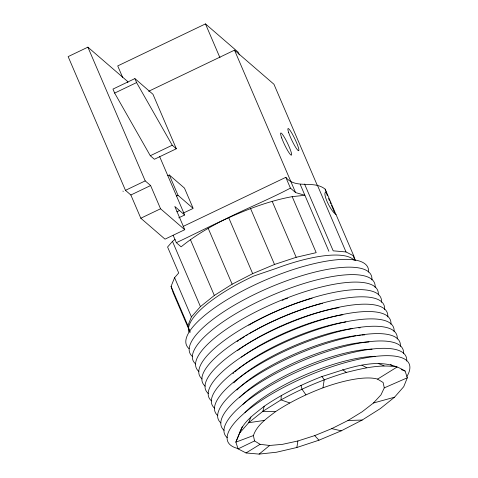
<?xml version="1.0" encoding="UTF-8"?>
<svg xmlns="http://www.w3.org/2000/svg" width="478" height="478" viewBox="0 0 478 478"><rect width="100%" height="100%" fill="white"/><g stroke="black" fill="none" stroke-linecap="round" stroke-linejoin="round"><path stroke-width="0.72" d="M281.291 395.461L281.016 399.883L262.84 411.349L248.668 422.725L239.466 433.229L235.863 442.15L238.104 448.878L246.033 452.953L259.112 454.1L276.451 452.236L296.862 447.498L318.963 440.196L341.238 430.833L362.181 420.048L380.357 408.582L394.523 397.206L403.725 386.702L407.328 377.781L405.093 371.053C379.586 354.873 347.859 368.729 321.921 376.521C301.708 384.396 282.151 394.003 264.203 406.246C254.858 413.918 243.499 421.208 239.466 433.229M322.973 387.825A70.786 20.697 -23.2 0 1 377.578 379.12L383.117 382.502L384.276 387.873L380.972 394.87L373.438 403.014L362.181 411.755L347.972 420.491L331.774 428.629L314.697 435.613L297.902 440.973L282.528 444.331L269.634 445.472L260.092 444.313L254.553 440.931L253.394 435.56C257.045 424.84 266.927 418.292 275.483 411.683C290.301 401.855 306.362 394.105 322.973 387.825L324.233 379.735L321.921 376.521M296.862 447.498L297.902 440.973M264.203 406.246L262.84 411.349L275.483 411.683M250.884 416.935L248.668 422.725L264.226 420.419M171.064 286.4L187.884 325.649L190.083 332.246L173.257 292.996L171.064 286.4L174.595 277.658L178.706 272.962L167.581 247.006L172.492 241.402L175.097 239.311M187.884 325.649L191.415 316.908L200.437 306.607L214.329 295.452L232.147 284.207L252.677 273.637L274.521 264.459L296.187 257.301L316.197 252.653L292.195 196.649C250.896 204.231 213.869 224.995 176.328 242.693L173.156 235.272M242.232 426.812L235.863 442.15L253.394 435.56M259.112 454.1L269.634 445.472M292.195 196.649L304.886 195.281L295.571 192.568L290.427 188.123C253.967 207.356 213.379 220.43 181.126 246.833L176.328 242.693M377.578 379.12L397.164 366.979C380.028 364.111 362.892 368.311 346.335 372.44C323.624 379.185 301.743 388.423 281.016 399.883L289.698 402.948M246.033 452.953L260.092 444.313M176.896 211.808L179.519 210.541L184.669 214.992L178.748 217.831M238.104 448.878L254.553 440.931M127.931 82.61L127.345 81.242L87.892 47.161L68.151 56.613L125.469 190.34L130.858 195L140.807 218.225L165.018 239.149L184.759 229.697L174.805 206.466L179.519 210.541M239.353 54.904L238.181 52.18L205.468 23.9L117.725 65.916L122.655 77.424M134.91 78.583L112.969 89.087L114.648 93.091L150.295 155.726L154.388 159.264L176.328 148.76L152.978 94.297L134.91 78.583L136.583 82.586L172.229 145.222L176.328 148.76M114.648 93.091L136.583 82.586M148.64 91.286L234.501 50.16L273.954 84.265L317.464 185.793M150.295 155.726L172.229 145.222M125.469 190.34L145.21 180.887L150.6 185.548L160.554 208.772L184.759 229.697M167.832 175.701L169.314 174.99L184.472 188.099L192.891 207.733M130.858 195L150.6 185.548M176.537 196.01L178.013 195.305L193.178 208.408L183.767 212.853M140.807 218.225L160.554 208.772M183.122 226.441L285.808 177.332C295.972 189.658 313.52 179.722 325.165 189.151L335.98 214.586L334.714 213.463A12.291 2.766 62.8 0 1 326.629 200.413A12.291 2.766 62.8 0 1 326.211 192.455L326.731 192.813M384.276 387.873L407.328 377.781M373.438 403.014L394.523 397.206M347.972 420.491L362.181 420.048M355.327 260.564L353.792 255.945L346.018 251.954L333.196 250.831L304.57 184.036M331.774 428.629L341.238 430.833M401.191 369.584L405.093 371.053M378.188 363.453L384.085 365.831M390.484 364.529L392.348 365.485M361.888 365.204L366.745 367.696M342.696 369.661L346.335 372.44M122.918 191.086L123.27 191.391M314.697 435.613L318.963 440.196M305.896 394.81L301.953 389.098L300.979 385.322M335.903 214.24L353.792 255.945M328.529 198.472L329.402 200.521M329.987 201.883L330.866 203.927M331.451 205.289L334.66 212.788M353.356 256.405L355.112 260.498M317.392 185.159L346.018 251.954M300.262 184.496L328.894 251.291M234.501 50.16L295.571 192.568M285.808 177.332L290.427 188.123M205.468 23.9L219.97 57.742M272.179 201.298L296.187 257.301M250.514 208.456L274.521 264.459M228.675 217.633L252.677 273.637M208.145 228.203L232.147 284.207M169.314 174.99L178.013 195.305M159.616 156.533L184.669 214.992M190.328 239.448L214.329 295.452M172.492 241.402L200.437 306.607M87.892 47.161L145.21 180.887M174.595 277.658L191.415 316.908M325.165 189.151L327.358 195.747M353.995 260.11A89.392 26.135 -23.2 0 0 275.931 268.493L253.603 276.099A91.178 26.66 -23.2 0 0 188.912 331.959M227.277 437.687A98.665 28.847 -23.2 0 1 304.384 368.675A98.665 28.847 -23.2 0 1 406.694 361.069M198.896 371.46A98.665 28.847 -23.2 0 1 275.997 302.449A98.665 28.847 -23.2 0 1 378.307 294.836M233.784 382.896A87.05 25.454 -23.2 0 1 352.107 328.589M358.787 327.896A87.05 25.454 -23.2 0 1 360.185 327.806M214.664 408.254A98.665 28.847 -23.2 0 1 291.765 339.243A98.665 28.847 -23.2 0 1 394.081 331.636M192.497 356.528A98.665 28.847 -23.2 0 1 269.598 287.517A98.665 28.847 -23.2 0 1 371.908 279.911M208.354 393.537A98.665 28.847 -23.2 0 1 285.462 324.526A98.665 28.847 -23.2 0 1 387.772 316.92M202.11 378.958A98.665 28.847 -23.2 0 1 279.212 309.947A98.665 28.847 -23.2 0 1 381.522 302.341M205.205 386.182A98.665 28.847 -23.2 0 1 282.307 317.171A98.665 28.847 -23.2 0 1 384.617 309.559M189.145 348.707A98.665 28.847 -23.2 0 1 266.246 279.696A98.665 28.847 -23.2 0 1 368.556 272.09M241.438 357.126A87.05 25.454 -23.2 0 1 342.84 314.745M248.739 325.213A87.05 25.454 -23.2 0 1 312.104 298.284M224.122 430.331A98.665 28.847 -23.2 0 1 301.23 361.32A98.665 28.847 -23.2 0 1 403.54 353.708M232.977 373.587A87.05 25.454 -23.2 0 1 233.969 372.679M235.003 371.765A87.05 25.454 -23.2 0 1 345.905 321.897M211.509 400.899A98.665 28.847 -23.2 0 1 288.616 331.887A98.665 28.847 -23.2 0 1 390.926 324.275M242.979 404.346A87.05 25.454 -23.2 0 1 372.057 349.149M220.973 422.97A98.665 28.847 -23.2 0 1 298.075 353.959A98.665 28.847 -23.2 0 1 400.385 346.353M195.693 363.991A98.665 28.847 -23.2 0 1 272.795 294.98A98.665 28.847 -23.2 0 1 375.111 287.374M244.927 412.634A87.05 25.454 -23.2 0 1 375.122 356.301M217.819 415.615A98.665 28.847 -23.2 0 1 294.92 346.604A98.665 28.847 -23.2 0 1 397.236 338.992M239.347 397.762A87.05 25.454 -23.2 0 1 368.992 341.997M237.972 448.531A98.665 28.847 -23.2 0 1 307.665 375.977A98.665 28.847 -23.2 0 1 406.927 376.461M237.727 350.44A87.05 25.454 -23.2 0 1 336.709 308.113M337.372 307.993A87.05 25.454 -23.2 0 1 338.974 307.724M236.849 390.048A87.05 25.454 -23.2 0 1 355.943 335.64M357.466 335.454A87.05 25.454 -23.2 0 1 360.424 335.156M361.852 335.042A87.05 25.454 -23.2 0 1 364.606 334.887M237.166 341.501A87.05 25.454 -23.2 0 1 238.839 340.342M239.986 339.571A87.05 25.454 -23.2 0 1 244.76 336.458M245.997 335.681A87.05 25.454 -23.2 0 1 247.885 334.522M249.163 333.752A87.05 25.454 -23.2 0 1 322.465 303.351M282.157 300.363A87.05 25.454 -23.2 0 1 284.201 299.551M285.557 299.025A87.05 25.454 -23.2 0 1 287.589 298.248M281.703 137.915A12.273 1.649 64.4 0 0 291.174 155.159A12.273 1.649 64.4 0 0 285.468 139.206A12.273 1.649 64.4 0 0 281.703 137.915M288.688 132.651A12.273 1.649 64.4 0 0 298.218 150.588A12.273 1.649 64.4 0 0 293.223 135.662A12.273 1.649 64.4 0 0 288.688 132.651"/></g></svg>
